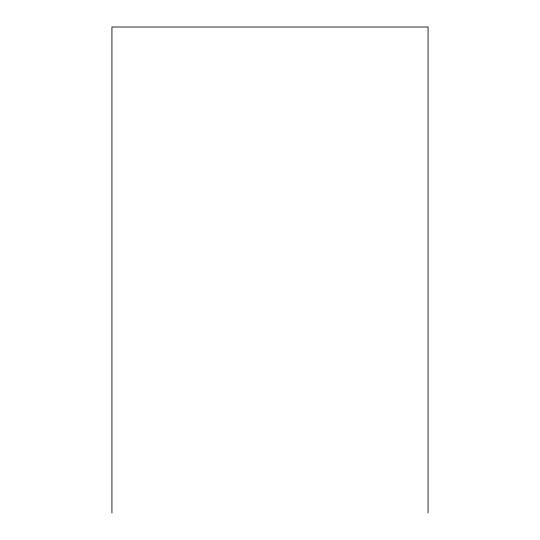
<?xml version="1.0" encoding="UTF-8"?>
<svg xmlns="http://www.w3.org/2000/svg" width="540" height="540" viewBox="0 0 540 540"><rect width="100%" height="100%" fill="white"/><g stroke="black" fill="none" stroke-linecap="round" stroke-linejoin="round"><path stroke-width="0.81" d="M428.065 513L428.065 27L111.935 27L111.935 513"/></g></svg>
